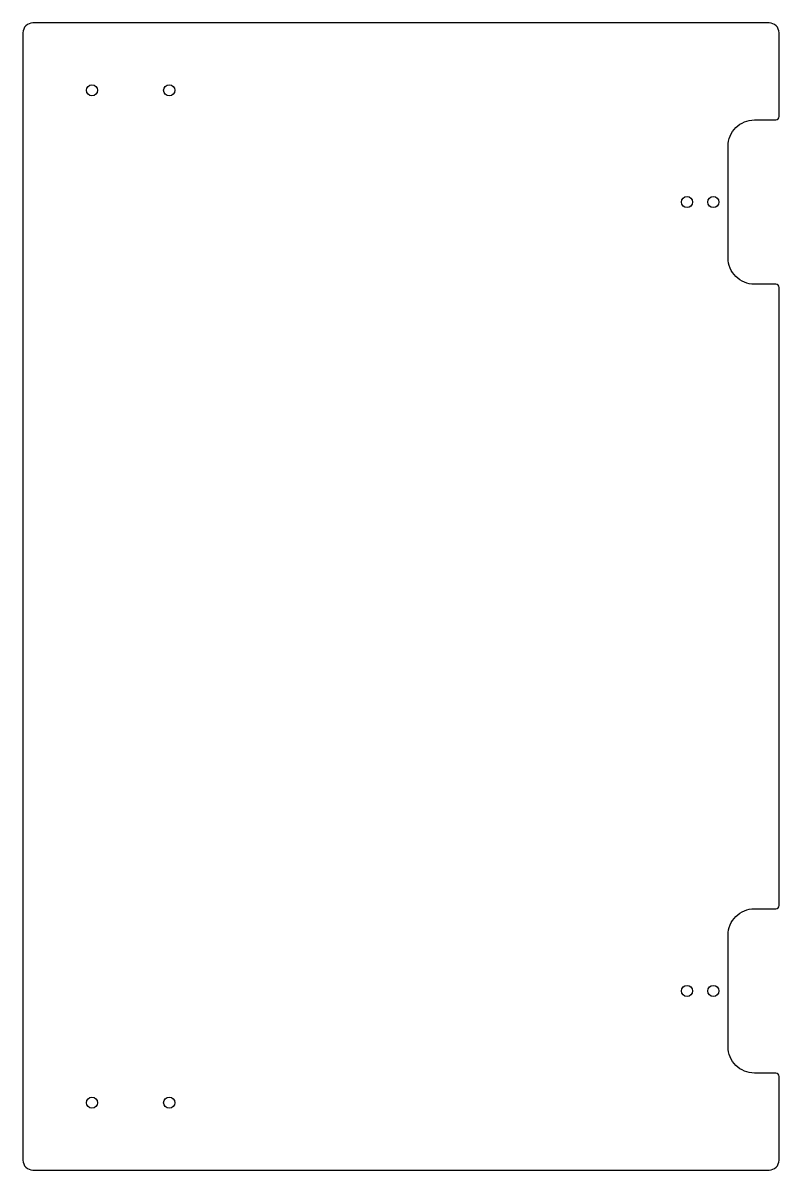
# Model space of a CAD drawing. Header units: millimetres. Extents: x -230 to 0, y 0 to 350.
import ezdxf

# ---------------------------------------------------------------- set-up
doc = ezdxf.new("R2010")
doc.units = ezdxf.units.MM
doc.layers.get('0').update_dxf_attribs({"linetype": 'CONTINUOUS'})

msp = doc.modelspace()

# ---------------------------------------------------------------- linework, layer by layer
msp.add_lwpolyline([(-1, 320, 0.414214), (0, 321), (0, 346.5, 0.414214), (-3, 349.5), (-227, 349.5, 0.414214), (-230, 346.5), (-230, 3.5, 0.414214), (-227, 0.5), (-3, 0.5, 0.414214), (0, 3.5), (0, 29, 0.414214), (-1, 30), (-7.5, 30, -0.414214), (-15.5, 38), (-15.5, 72, -0.414214), (-7.5, 80), (-1, 80, 0.414214), (0, 81), (0, 269, 0.414214), (-1, 270), (-7.5, 270, -0.414214), (-15.5, 278), (-15.5, 312, -0.414214), (-7.5, 320)], format="xyb", close=True)
for centre in [(-209, 329), (-185.5, 329), (-28, 295), (-20, 295), (-28, 55), (-20, 55), (-209, 21), (-185.5, 21)]:
    msp.add_circle(centre, 1.7)

doc.saveas('drawing.dxf')
